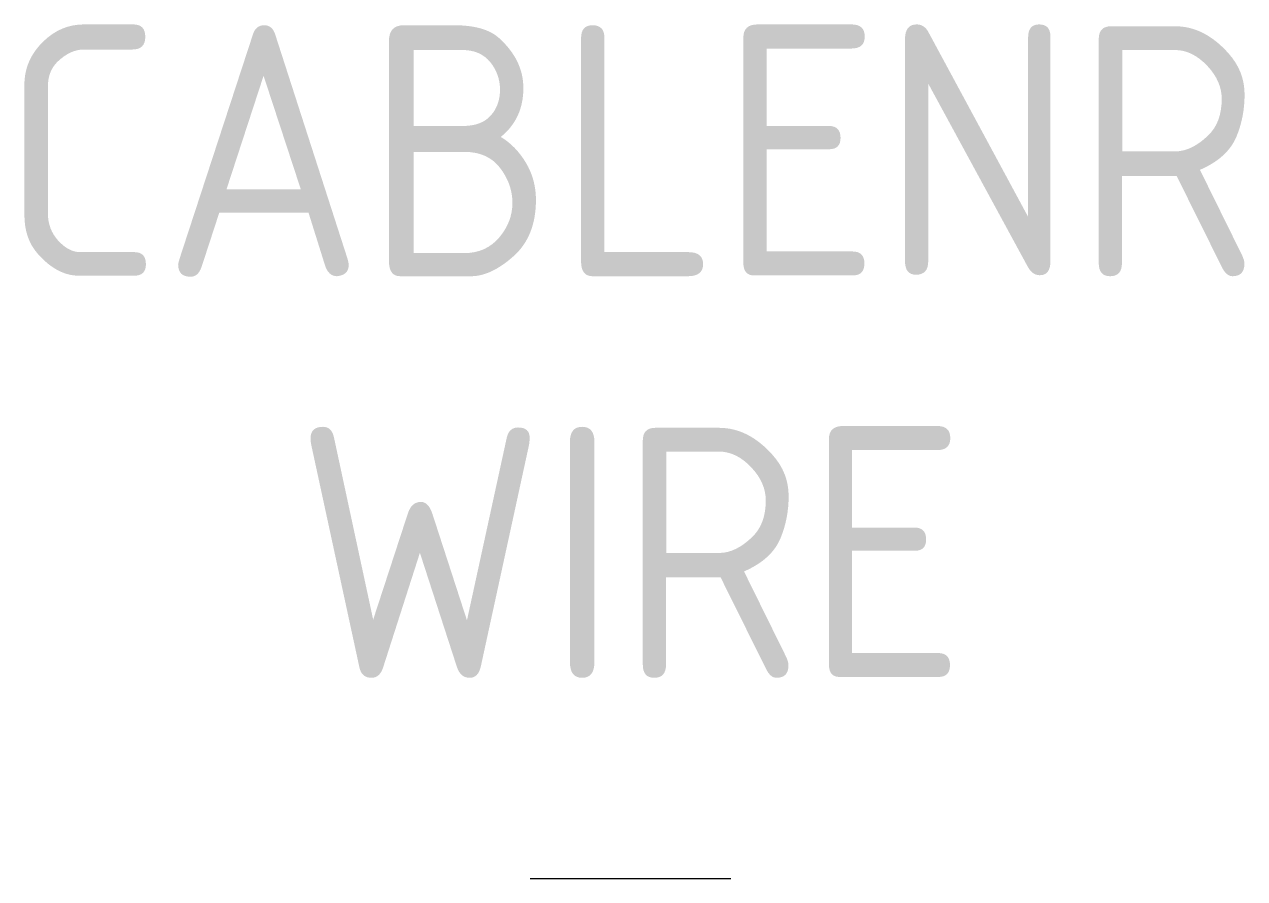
# Model space of a CAD drawing. Extents: x 59 to 71.1, y 95 to 103.5.
import ezdxf
from ezdxf.enums import TextEntityAlignment as Align

# ---------------------------------------------------------------- set-up
doc = ezdxf.new("R2010")
doc.units = 0
doc.header["$LTSCALE"] = 0.2
doc.layers.get('0').update_dxf_attribs({"linetype": 'CONTINUOUS'})
doc.layers.add('INFO', color=4, linetype='CONTINUOUS')
doc.layers.add('T2', color=1, linetype='CONTINUOUS')
doc.styles.get("Standard").update_dxf_attribs({"font": 'ISO'})

msp = doc.modelspace()

# ---------------------------------------------------------------- linework, layer by layer
at = {"color": 0, "linetype": 'CONTINUOUS'}
msp.add_line((64, 95), (66, 95), dxfattribs=at)

# ---------------------------------------------------------------- texts
at = {"layer": 'INFO', "color": 0, "linetype": 'CONTINUOUS'}
msp.add_attdef('CABLENR', text='   ', height=2.5, dxfattribs=at).set_placement((65, 101), align=Align.CENTER)
at = {"layer": 'T2', "color": 0, "linetype": 'CONTINUOUS'}
msp.add_attdef('WIRE', text='   ', height=2.5, dxfattribs=at).set_placement((65, 97), align=Align.CENTER)

doc.saveas('drawing.dxf')
